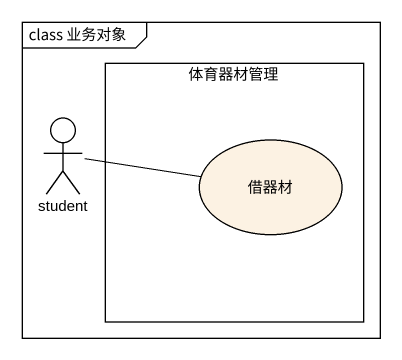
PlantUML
@startuml
mainframe class 业务对象
rectangle 体育器材管理 {
  usecase 借器材
}
actor student
student -right- 借器材
@enduml
